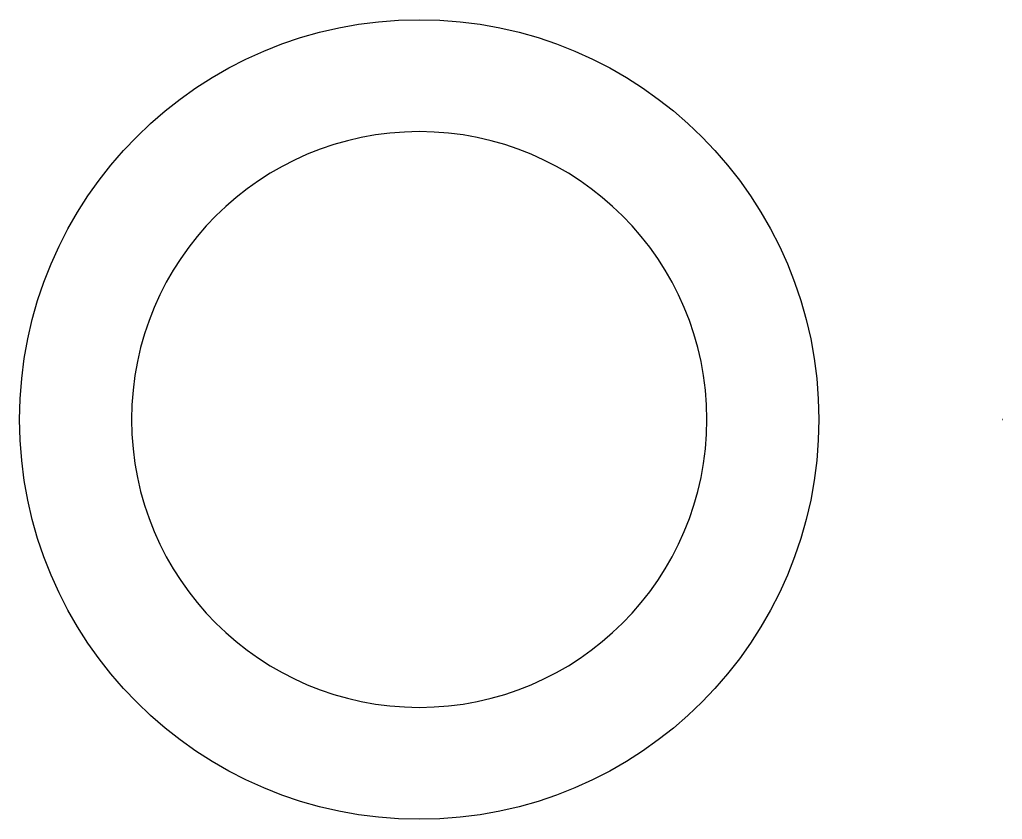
# Model space of a CAD drawing. Header units: centimetres. Extents: x -5.7 to 5.7, y -4.6 to 4.6.
import ezdxf

# ---------------------------------------------------------------- set-up
doc = ezdxf.new("R2010")
doc.units = ezdxf.units.CM
doc.header["$MEASUREMENT"] = 0
doc.layers.add('Layer 1', color=7, linetype='Continuous')

msp = doc.modelspace()

# ---------------------------------------------------------------- linework, layer by layer
at = {"layer": 'Layer 1'}
for points in [[(-1.06749, 4.64753), (-3.63424, 4.64753), (-5.715, 2.56676), (-5.715, 0.00001), (-5.715, 0.00001), (-5.715, -2.56674), (-3.63424, -4.6475), (-1.06749, -4.6475), (-1.06749, -4.6475), (1.49926, -4.6475), (3.58002, -2.56671), (3.58002, 0.00001), (3.58002, 0.00001), (3.58002, 2.56676), (1.49926, 4.64753), (-1.06749, 4.64753)], [(-1.06749, -3.34572), (-2.91529, -3.34572), (-4.41325, -1.84781), (-4.41325, 0.00002), (-4.41325, 0.00002), (-4.41325, 1.84782), (-2.91531, 3.34576), (-1.06749, 3.34576), (-1.06749, 3.34576), (0.78033, 3.34576), (2.27827, 1.84782), (2.27827, 0.00002), (2.27827, 0.00002), (2.27825, -1.84781), (0.78034, -3.34572), (-1.06749, -3.34572)], [(5.715, -0.00007), (5.715, -0.00007), (5.71481, -0.00007), (5.71481, -0.00007), (5.71481, -0.00007), (5.71481, -0.00007), (5.71481, 0.00012), (5.71481, 0.00012), (5.71481, 0.00012), (5.71481, 0.00012), (5.715, 0.00012), (5.715, 0.00012), (5.715, 0.00012), (5.715, 0.00012), (5.715, -0.00007), (5.715, -0.00007)]]:
    msp.add_open_spline(points, degree=3, knots=[0, 0, 0, 0, 0.2, 0.2, 0.2, 0.2, 0.4, 0.4, 0.4, 0.4, 0.6, 0.6, 0.6, 0.6, 1, 1, 1, 1], dxfattribs=at)

doc.saveas('drawing.dxf')
